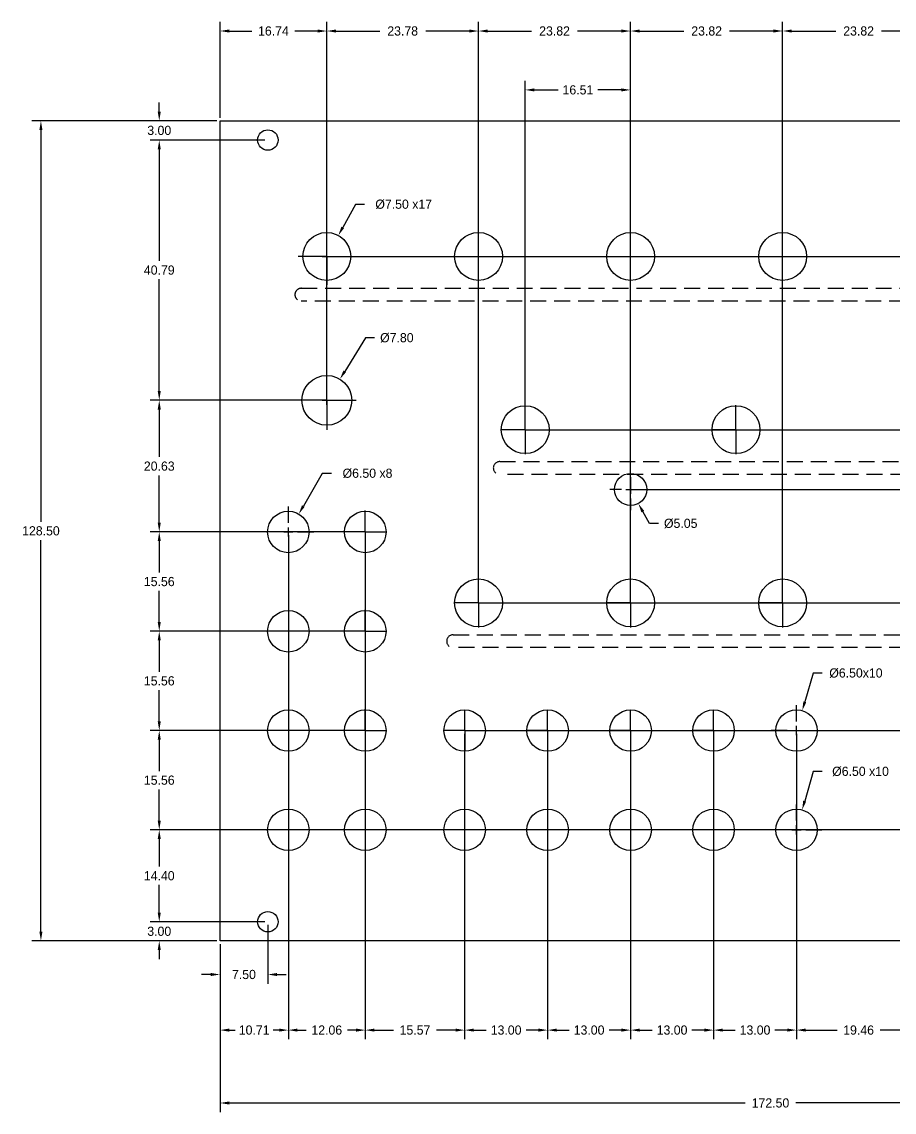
# Model space of a CAD drawing. Header units: millimetres. Extents: x -31 to 185, y -27 to 144.
# Drawn here: x -31.1 to 105.6, y -26.8 to 144 of the extents above; entities that cross this region are included whole.
import ezdxf

# ---------------------------------------------------------------- set-up
doc = ezdxf.new("R2010")
doc.units = ezdxf.units.MM
doc.header["$LTSCALE"] = 10
doc.header["$MEASUREMENT"] = 0
doc.header["$PDSIZE"] = -5
doc.linetypes.add('DASHED', pattern=[0.375, 0.25, -0.125])
for name, color, linetype in [('Dimensions', 1, 'Continuous'), ('Panel', 7, 'Continuous'), ('UsinageArriere', 2, 'DASHED')]:
    doc.layers.add(name, color=color, linetype=linetype)
doc.dimstyles.get("Standard").update_dxf_attribs({"dimscale": 8, "dimtxt": 0.18, "dimasz": 0.18, "dimexe": 0.18, "dimexo": 0.0625, "dimgap": 0.09, "dimtad": 0, "dimtih": 1, "dimtoh": 1, "dimzin": 0, "dimdsep": 46, "dimtxsty": 'Standard', "dimcen": -0.09, "dimadec": 0, "dimazin": 0, "dimtfac": 1, "dimtdec": 4, "dimtofl": 0, "dimtmove": 0, "dimatfit": 3, "dimfxl": 1, "dimtolj": 1, "dimtzin": 0, "dimarcsym": 0})

# ---------------------------------------------------------------- blocks, each defined once
blk = doc.blocks.new('*D275')
at = {"layer": 'Defpoints', "color": 0}
for p in [(7.5, 3), (-9.52, 0), (0, 0)]:
    blk.add_point(p, dxfattribs=at)
at = {"layer": 'Dimensions', "color": 0, "lineweight": -2}
for p, q in [((-9.52, 4.44), (-9.52, 5.88)), ((7, 3), (-10.96, 3)), ((-0.5, 0), (-10.96, 0)), ((-9.52, -1.44), (-9.52, -2.88))]:
    blk.add_line(p, q, dxfattribs=at)
at = {"layer": 'Dimensions', "color": 0}
for points in [[(-9.76, 4.44), (-9.28, 4.44), (-9.52, 3)], [(-9.28, -1.44), (-9.76, -1.44), (-9.52, 0)]]:
    blk.add_solid(points, dxfattribs=at)
at = {"layer": 'Dimensions', "color": 0, "insert": (-9.52, 1.5), "char_height": 1.44, "attachment_point": 5}
blk.add_mtext('\\A1;3.00', dxfattribs=at)
blk = doc.blocks.new('*D276')
at = {"layer": 'Defpoints', "color": 0}
for p in [(161.79, 17.4), (-9.52, 3), (7.5, 3)]:
    blk.add_point(p, dxfattribs=at)
at = {"layer": 'Dimensions', "color": 0, "lineweight": -2}
for p, q in [((161.29, 17.4), (-10.96, 17.4)), ((-9.52, 15.96), (-9.52, 11.64)), ((-9.52, 4.44), (-9.52, 8.76)), ((7, 3), (-10.96, 3))]:
    blk.add_line(p, q, dxfattribs=at)
at = {"layer": 'Dimensions', "color": 0}
for points in [[(-9.28, 15.96), (-9.76, 15.96), (-9.52, 17.4)], [(-9.76, 4.44), (-9.28, 4.44), (-9.52, 3)]]:
    blk.add_solid(points, dxfattribs=at)
at = {"layer": 'Dimensions', "color": 0, "insert": (-9.52, 10.2), "char_height": 1.44, "attachment_point": 5}
blk.add_mtext('\\A1;14.40', dxfattribs=at)
blk = doc.blocks.new('*D277')
at = {"layer": 'Defpoints', "color": 0}
for p in [(22.77, 32.96), (-9.52, 17.4), (148.79, 17.4)]:
    blk.add_point(p, dxfattribs=at)
at = {"layer": 'Dimensions', "color": 0, "lineweight": -2}
for p, q in [((22.27, 32.96), (-10.96, 32.96)), ((-9.52, 31.52), (-9.52, 26.62)), ((-9.52, 18.84), (-9.52, 23.74)), ((148.29, 17.4), (-10.96, 17.4))]:
    blk.add_line(p, q, dxfattribs=at)
at = {"layer": 'Dimensions', "color": 0}
for points in [[(-9.28, 31.52), (-9.76, 31.52), (-9.52, 32.96)], [(-9.76, 18.84), (-9.28, 18.84), (-9.52, 17.4)]]:
    blk.add_solid(points, dxfattribs=at)
at = {"layer": 'Dimensions', "color": 0, "insert": (-9.52, 25.18), "char_height": 1.44, "attachment_point": 5}
blk.add_mtext('\\A1;15.56', dxfattribs=at)
blk = doc.blocks.new('*D278')
at = {"layer": 'Defpoints', "color": 0}
for p in [(22.77, 48.52), (-9.52, 32.96), (22.77, 32.96)]:
    blk.add_point(p, dxfattribs=at)
at = {"layer": 'Dimensions', "color": 0, "lineweight": -2}
for p, q in [((22.27, 48.52), (-10.96, 48.52)), ((-9.52, 47.08), (-9.52, 42.18)), ((-9.52, 34.4), (-9.52, 39.3)), ((22.27, 32.96), (-10.96, 32.96))]:
    blk.add_line(p, q, dxfattribs=at)
at = {"layer": 'Dimensions', "color": 0}
for points in [[(-9.28, 47.08), (-9.76, 47.08), (-9.52, 48.52)], [(-9.76, 34.4), (-9.28, 34.4), (-9.52, 32.96)]]:
    blk.add_solid(points, dxfattribs=at)
at = {"layer": 'Dimensions', "color": 0, "insert": (-9.52, 40.74), "char_height": 1.44, "attachment_point": 5}
blk.add_mtext('\\A1;15.56', dxfattribs=at)
blk = doc.blocks.new('*D279')
at = {"layer": 'Defpoints', "color": 0}
for p in [(22.77, 64.08), (-9.52, 48.52), (22.77, 48.52)]:
    blk.add_point(p, dxfattribs=at)
at = {"layer": 'Dimensions', "color": 0, "lineweight": -2}
for p, q in [((22.27, 64.08), (-10.96, 64.08)), ((-9.52, 62.64), (-9.52, 57.74)), ((-9.52, 49.96), (-9.52, 54.86)), ((22.27, 48.52), (-10.96, 48.52))]:
    blk.add_line(p, q, dxfattribs=at)
at = {"layer": 'Dimensions', "color": 0}
for points in [[(-9.28, 62.64), (-9.76, 62.64), (-9.52, 64.08)], [(-9.76, 49.96), (-9.28, 49.96), (-9.52, 48.52)]]:
    blk.add_solid(points, dxfattribs=at)
at = {"layer": 'Dimensions', "color": 0, "insert": (-9.52, 56.3), "char_height": 1.44, "attachment_point": 5}
blk.add_mtext('\\A1;15.56', dxfattribs=at)
blk = doc.blocks.new('*D280')
at = {"layer": 'Defpoints', "color": 0}
for p in [(16.73, 84.71), (-9.52, 64.08), (22.77, 64.08)]:
    blk.add_point(p, dxfattribs=at)
at = {"layer": 'Dimensions', "color": 0, "lineweight": -2}
for p, q in [((16.23, 84.71), (-10.96, 84.71)), ((-9.52, 83.27), (-9.52, 75.83)), ((-9.52, 65.52), (-9.52, 72.95)), ((22.27, 64.08), (-10.96, 64.08))]:
    blk.add_line(p, q, dxfattribs=at)
at = {"layer": 'Dimensions', "color": 0}
for points in [[(-9.28, 83.27), (-9.76, 83.27), (-9.52, 84.71)], [(-9.76, 65.52), (-9.28, 65.52), (-9.52, 64.08)]]:
    blk.add_solid(points, dxfattribs=at)
at = {"layer": 'Dimensions', "color": 0, "insert": (-9.52, 74.39), "char_height": 1.44, "attachment_point": 5}
blk.add_mtext('\\A1;20.63', dxfattribs=at)
blk = doc.blocks.new('*D281')
at = {"layer": 'Defpoints', "color": 0}
for p in [(-9.52, 125.5), (7.5, 125.5), (16.73, 84.71)]:
    blk.add_point(p, dxfattribs=at)
at = {"layer": 'Dimensions', "color": 0, "lineweight": -2}
for p, q in [((7, 125.5), (-10.96, 125.5)), ((-9.52, 124.06), (-9.52, 106.55)), ((-9.52, 86.15), (-9.52, 103.67)), ((16.23, 84.71), (-10.96, 84.71))]:
    blk.add_line(p, q, dxfattribs=at)
at = {"layer": 'Dimensions', "color": 0}
for points in [[(-9.28, 124.06), (-9.76, 124.06), (-9.52, 125.5)], [(-9.76, 86.15), (-9.28, 86.15), (-9.52, 84.71)]]:
    blk.add_solid(points, dxfattribs=at)
at = {"layer": 'Dimensions', "color": 0, "insert": (-9.52, 105.11), "char_height": 1.44, "attachment_point": 5}
blk.add_mtext('\\A1;40.79', dxfattribs=at)
blk = doc.blocks.new('*D282')
at = {"layer": 'Defpoints', "color": 0}
for p in [(0, 128.5), (-9.52, 125.5), (7.5, 125.5)]:
    blk.add_point(p, dxfattribs=at)
at = {"layer": 'Dimensions', "color": 0, "lineweight": -2}
for p, q in [((-9.52, 129.94), (-9.52, 131.38)), ((-0.5, 128.5), (-10.96, 128.5)), ((7, 125.5), (-10.96, 125.5)), ((-9.52, 124.06), (-9.52, 122.62))]:
    blk.add_line(p, q, dxfattribs=at)
at = {"layer": 'Dimensions', "color": 0}
for points in [[(-9.76, 129.94), (-9.28, 129.94), (-9.52, 128.5)], [(-9.28, 124.06), (-9.76, 124.06), (-9.52, 125.5)]]:
    blk.add_solid(points, dxfattribs=at)
at = {"layer": 'Dimensions', "color": 0, "insert": (-9.52, 127), "char_height": 1.44, "attachment_point": 5}
blk.add_mtext('\\A1;3.00', dxfattribs=at)
blk = doc.blocks.new('*D283')
at = {"layer": 'Defpoints', "color": 0}
for p in [(0, 128.5), (-28.06, 0), (0, 0)]:
    blk.add_point(p, dxfattribs=at)
at = {"layer": 'Dimensions', "color": 0, "lineweight": -2}
for p, q in [((-0.5, 128.5), (-29.5, 128.5)), ((-28.06, 127.06), (-28.06, 65.69)), ((-28.06, 1.44), (-28.06, 62.81)), ((-0.5, 0), (-29.5, 0))]:
    blk.add_line(p, q, dxfattribs=at)
at = {"layer": 'Dimensions', "color": 0}
for points in [[(-27.82, 127.06), (-28.3, 127.06), (-28.06, 128.5)], [(-28.3, 1.44), (-27.82, 1.44), (-28.06, 0)]]:
    blk.add_solid(points, dxfattribs=at)
at = {"layer": 'Dimensions', "color": 0, "insert": (-28.06, 64.25), "char_height": 1.44, "attachment_point": 5}
blk.add_mtext('\\A1;128.50', dxfattribs=at)
blk = doc.blocks.new('*D284')
at = {"layer": 'Defpoints', "color": 0}
for p in [(7.5, 3), (0, 0), (0, -5.27)]:
    blk.add_point(p, dxfattribs=at)
at = {"layer": 'Dimensions', "color": 0, "lineweight": -2}
for p, q in [((7.5, 2.5), (7.5, -6.71)), ((0, -0.5), (0, -6.71)), ((-1.44, -5.27), (-2.88, -5.27)), ((8.94, -5.27), (10.38, -5.27))]:
    blk.add_line(p, q, dxfattribs=at)
at = {"layer": 'Dimensions', "color": 0}
for points in [[(-1.44, -5.51), (-1.44, -5.03), (0, -5.27)], [(8.94, -5.03), (8.94, -5.51), (7.5, -5.27)]]:
    blk.add_solid(points, dxfattribs=at)
at = {"layer": 'Dimensions', "color": 0, "insert": (3.75, -5.27), "char_height": 1.44, "attachment_point": 5}
blk.add_mtext('\\A1;7.50', dxfattribs=at)
blk = doc.blocks.new('*D285')
at = {"layer": 'Defpoints', "color": 0}
for p in [(10.71, 64.08), (0, 0), (0, -13.98)]:
    blk.add_point(p, dxfattribs=at)
at = {"layer": 'Dimensions', "color": 0, "lineweight": -2}
for p, q in [((10.71, 63.58), (10.71, -15.42)), ((0, -0.5), (0, -15.42)), ((1.44, -13.98), (2.35, -13.98)), ((9.27, -13.98), (8.35, -13.98))]:
    blk.add_line(p, q, dxfattribs=at)
at = {"layer": 'Dimensions', "color": 0}
for points in [[(1.44, -13.74), (1.44, -14.22), (0, -13.98)], [(9.27, -14.22), (9.27, -13.74), (10.71, -13.98)]]:
    blk.add_solid(points, dxfattribs=at)
at = {"layer": 'Dimensions', "color": 0, "insert": (5.35, -13.98), "char_height": 1.44, "attachment_point": 5}
blk.add_mtext('\\A1;10.71', dxfattribs=at)
blk = doc.blocks.new('*D286')
at = {"layer": 'Defpoints', "color": 0}
for p in [(22.77, 64.08), (10.71, 17.4), (10.71, -13.98)]:
    blk.add_point(p, dxfattribs=at)
at = {"layer": 'Dimensions', "color": 0, "lineweight": -2}
for p, q in [((22.77, 63.58), (22.77, -15.42)), ((10.71, 16.9), (10.71, -15.42)), ((12.14, -13.98), (13.49, -13.98)), ((21.32, -13.98), (19.98, -13.98))]:
    blk.add_line(p, q, dxfattribs=at)
at = {"layer": 'Dimensions', "color": 0}
for points in [[(12.14, -13.74), (12.14, -14.22), (10.71, -13.98)], [(21.32, -14.22), (21.32, -13.74), (22.77, -13.98)]]:
    blk.add_solid(points, dxfattribs=at)
at = {"layer": 'Dimensions', "color": 0, "insert": (16.73, -13.98), "char_height": 1.44, "attachment_point": 5}
blk.add_mtext('\\A1;12.06', dxfattribs=at)
blk = doc.blocks.new('*D289')
at = {"layer": 'Defpoints', "color": 0}
for p in [(51.33, 32.96), (64.33, 32.96), (64.33, -13.98)]:
    blk.add_point(p, dxfattribs=at)
at = {"layer": 'Dimensions', "color": 0, "lineweight": -2}
for p, q in [((51.33, 32.46), (51.33, -15.42)), ((64.33, 32.46), (64.33, -15.42)), ((52.77, -13.98), (54.72, -13.98)), ((62.9, -13.98), (60.95, -13.98))]:
    blk.add_line(p, q, dxfattribs=at)
at = {"layer": 'Dimensions', "color": 0}
for points in [[(52.77, -13.74), (52.77, -14.22), (51.33, -13.98)], [(62.9, -14.22), (62.9, -13.74), (64.33, -13.98)]]:
    blk.add_solid(points, dxfattribs=at)
at = {"layer": 'Dimensions', "color": 0, "insert": (57.83, -13.98), "char_height": 1.44, "attachment_point": 5}
blk.add_mtext('\\A1;13.00', dxfattribs=at)
blk = doc.blocks.new('*D290')
at = {"layer": 'Defpoints', "color": 0}
for p in [(64.33, 32.96), (77.33, 32.96), (77.33, -13.98)]:
    blk.add_point(p, dxfattribs=at)
at = {"layer": 'Dimensions', "color": 0, "lineweight": -2}
for p, q in [((64.33, 32.46), (64.33, -15.42)), ((77.33, 32.46), (77.33, -15.42)), ((65.77, -13.98), (67.71, -13.98)), ((75.89, -13.98), (73.95, -13.98))]:
    blk.add_line(p, q, dxfattribs=at)
at = {"layer": 'Dimensions', "color": 0}
for points in [[(65.77, -13.74), (65.77, -14.22), (64.33, -13.98)], [(75.89, -14.22), (75.89, -13.74), (77.33, -13.98)]]:
    blk.add_solid(points, dxfattribs=at)
at = {"layer": 'Dimensions', "color": 0, "insert": (70.83, -13.98), "char_height": 1.44, "attachment_point": 5}
blk.add_mtext('\\A1;13.00', dxfattribs=at)
blk = doc.blocks.new('*D291')
at = {"layer": 'Defpoints', "color": 0}
for p in [(77.33, 32.96), (90.33, 32.96), (90.33, -13.98)]:
    blk.add_point(p, dxfattribs=at)
at = {"layer": 'Dimensions', "color": 0, "lineweight": -2}
for p, q in [((77.33, 32.46), (77.33, -15.42)), ((90.33, 32.46), (90.33, -15.42)), ((78.77, -13.98), (80.71, -13.98)), ((88.89, -13.98), (86.95, -13.98))]:
    blk.add_line(p, q, dxfattribs=at)
at = {"layer": 'Dimensions', "color": 0}
for points in [[(78.77, -13.74), (78.77, -14.22), (77.33, -13.98)], [(88.89, -14.22), (88.89, -13.74), (90.33, -13.98)]]:
    blk.add_solid(points, dxfattribs=at)
at = {"layer": 'Dimensions', "color": 0, "insert": (83.83, -13.98), "char_height": 1.44, "attachment_point": 5}
blk.add_mtext('\\A1;13.00', dxfattribs=at)
blk = doc.blocks.new('*D292')
at = {"layer": 'Defpoints', "color": 0}
for p in [(90.33, 32.96), (109.8, 32.96), (90.33, -13.98)]:
    blk.add_point(p, dxfattribs=at)
at = {"layer": 'Dimensions', "color": 0, "lineweight": -2}
for p, q in [((90.33, 32.46), (90.33, -15.42)), ((109.8, 32.46), (109.8, -15.42)), ((91.77, -13.98), (96.7, -13.98)), ((108.36, -13.98), (103.42, -13.98))]:
    blk.add_line(p, q, dxfattribs=at)
at = {"layer": 'Dimensions', "color": 0}
for points in [[(91.77, -13.74), (91.77, -14.22), (90.33, -13.98)], [(108.36, -14.22), (108.36, -13.74), (109.8, -13.98)]]:
    blk.add_solid(points, dxfattribs=at)
at = {"layer": 'Dimensions', "color": 0, "insert": (100.06, -13.98), "char_height": 1.44, "attachment_point": 5}
blk.add_mtext('\\A1;19.46', dxfattribs=at)
blk = doc.blocks.new('*D299')
at = {"layer": 'Defpoints', "color": 0}
for p in [(38.33, 32.96), (182.84, 32.96), (172.5, 0)]:
    blk.add_point(p, dxfattribs=at)
at = {"layer": 'Dimensions', "color": 0, "lineweight": -2}
for p, q in [((38.83, 32.96), (184.28, 32.96)), ((182.84, 31.52), (182.84, 17.92)), ((182.84, 1.44), (182.84, 15.04)), ((173, 0), (184.28, 0))]:
    blk.add_line(p, q, dxfattribs=at)
at = {"layer": 'Dimensions', "color": 0}
for points in [[(183.08, 31.52), (182.6, 31.52), (182.84, 32.96)], [(182.6, 1.44), (183.08, 1.44), (182.84, 0)]]:
    blk.add_solid(points, dxfattribs=at)
at = {"layer": 'Dimensions', "color": 0, "insert": (182.84, 16.48), "char_height": 1.44, "attachment_point": 5}
blk.add_mtext('\\A1;32.96', dxfattribs=at)
blk = doc.blocks.new('*D300')
at = {"layer": 'Defpoints', "color": 0}
for p in [(40.52, 52.96), (161.79, 32.96), (182.84, 32.96)]:
    blk.add_point(p, dxfattribs=at)
at = {"layer": 'Dimensions', "color": 0, "lineweight": -2}
for p, q in [((41.02, 52.96), (184.28, 52.96)), ((182.84, 51.52), (182.84, 44.4)), ((182.84, 34.4), (182.84, 41.52)), ((162.29, 32.96), (184.28, 32.96))]:
    blk.add_line(p, q, dxfattribs=at)
at = {"layer": 'Dimensions', "color": 0}
for points in [[(183.08, 51.52), (182.6, 51.52), (182.84, 52.96)], [(182.6, 34.4), (183.08, 34.4), (182.84, 32.96)]]:
    blk.add_solid(points, dxfattribs=at)
at = {"layer": 'Dimensions', "color": 0, "insert": (182.84, 42.96), "char_height": 1.44, "attachment_point": 5}
blk.add_mtext('\\A1;20.00', dxfattribs=at)
blk = doc.blocks.new('*D303')
at = {"layer": 'Defpoints', "color": 0}
for p in [(16.73, 107.26), (48.66, 80.11), (182.84, 80.11)]:
    blk.add_point(p, dxfattribs=at)
at = {"layer": 'Dimensions', "color": 0, "lineweight": -2}
for p, q in [((17.23, 107.26), (184.28, 107.26)), ((182.84, 105.82), (182.84, 95.12)), ((182.84, 81.55), (182.84, 92.24)), ((49.16, 80.11), (184.28, 80.11))]:
    blk.add_line(p, q, dxfattribs=at)
at = {"layer": 'Dimensions', "color": 0}
for points in [[(183.08, 105.82), (182.6, 105.82), (182.84, 107.26)], [(182.6, 81.55), (183.08, 81.55), (182.84, 80.11)]]:
    blk.add_solid(points, dxfattribs=at)
at = {"layer": 'Dimensions', "color": 0, "insert": (182.84, 93.68), "char_height": 1.44, "attachment_point": 5}
blk.add_mtext('\\A1;27.15', dxfattribs=at)
blk = doc.blocks.new('*D304')
at = {"layer": 'Defpoints', "color": 0}
for p in [(172.5, 128.5), (17.23, 107.26), (182.84, 107.26)]:
    blk.add_point(p, dxfattribs=at)
at = {"layer": 'Dimensions', "color": 0, "lineweight": -2}
for p, q in [((173, 128.5), (184.28, 128.5)), ((182.84, 127.06), (182.84, 119.32)), ((182.84, 108.7), (182.84, 116.44)), ((17.73, 107.26), (184.28, 107.26))]:
    blk.add_line(p, q, dxfattribs=at)
at = {"layer": 'Dimensions', "color": 0}
for points in [[(183.08, 127.06), (182.6, 127.06), (182.84, 128.5)], [(182.6, 108.7), (183.08, 108.7), (182.84, 107.26)]]:
    blk.add_solid(points, dxfattribs=at)
at = {"layer": 'Dimensions', "color": 0, "insert": (182.84, 117.88), "char_height": 1.44, "attachment_point": 5}
blk.add_mtext('\\A1;21.24', dxfattribs=at)
blk = doc.blocks.new('*D307')
at = {"layer": 'Defpoints', "color": 0}
for p in [(40.52, 142.58), (40.52, 107.26), (64.33, 52.96)]:
    blk.add_point(p, dxfattribs=at)
at = {"layer": 'Dimensions', "color": 0, "lineweight": -2}
for p, q in [((40.52, 107.76), (40.52, 144.02)), ((64.33, 53.46), (64.33, 144.02)), ((41.95, 142.58), (48.83, 142.58)), ((62.9, 142.58), (56.02, 142.58))]:
    blk.add_line(p, q, dxfattribs=at)
at = {"layer": 'Dimensions', "color": 0}
for points in [[(41.95, 142.82), (41.95, 142.34), (40.52, 142.58)], [(62.9, 142.34), (62.9, 142.82), (64.33, 142.58)]]:
    blk.add_solid(points, dxfattribs=at)
at = {"layer": 'Dimensions', "color": 0, "insert": (52.42, 142.58), "char_height": 1.44, "attachment_point": 5}
blk.add_mtext('\\A1;23.82', dxfattribs=at)
blk = doc.blocks.new('*D308')
at = {"layer": 'Defpoints', "color": 0}
for p in [(64.33, 142.58), (64.33, 52.96), (88.16, 52.96)]:
    blk.add_point(p, dxfattribs=at)
at = {"layer": 'Dimensions', "color": 0, "lineweight": -2}
for p, q in [((64.33, 53.46), (64.33, 144.02)), ((88.16, 53.46), (88.16, 144.02)), ((65.77, 142.58), (72.65, 142.58)), ((86.72, 142.58), (79.84, 142.58))]:
    blk.add_line(p, q, dxfattribs=at)
at = {"layer": 'Dimensions', "color": 0}
for points in [[(65.77, 142.82), (65.77, 142.34), (64.33, 142.58)], [(86.72, 142.34), (86.72, 142.82), (88.16, 142.58)]]:
    blk.add_solid(points, dxfattribs=at)
at = {"layer": 'Dimensions', "color": 0, "insert": (76.25, 142.58), "char_height": 1.44, "attachment_point": 5}
blk.add_mtext('\\A1;23.82', dxfattribs=at)
blk = doc.blocks.new('*D309')
at = {"layer": 'Defpoints', "color": 0}
for p in [(88.16, 142.58), (88.16, 52.96), (111.97, 52.96)]:
    blk.add_point(p, dxfattribs=at)
at = {"layer": 'Dimensions', "color": 0, "lineweight": -2}
for p, q in [((88.16, 53.46), (88.16, 144.02)), ((111.97, 53.46), (111.97, 144.02)), ((89.59, 142.58), (96.47, 142.58)), ((110.53, 142.58), (103.67, 142.58))]:
    blk.add_line(p, q, dxfattribs=at)
at = {"layer": 'Dimensions', "color": 0}
for points in [[(89.59, 142.82), (89.59, 142.34), (88.16, 142.58)], [(110.53, 142.34), (110.53, 142.82), (111.97, 142.58)]]:
    blk.add_solid(points, dxfattribs=at)
at = {"layer": 'Dimensions', "color": 0, "insert": (100.06, 142.58), "char_height": 1.44, "attachment_point": 5}
blk.add_mtext('\\A1;23.82', dxfattribs=at)
blk = doc.blocks.new('*D314')
at = {"layer": 'Defpoints', "color": 0}
for p in [(0, 142.58), (0, 128.5), (16.73, 84.71)]:
    blk.add_point(p, dxfattribs=at)
at = {"layer": 'Dimensions', "color": 0, "lineweight": -2}
for p, q in [((0, 129), (0, 144.02)), ((16.73, 85.21), (16.73, 144.02)), ((1.44, 142.58), (5.01, 142.58)), ((15.29, 142.58), (11.73, 142.58))]:
    blk.add_line(p, q, dxfattribs=at)
at = {"layer": 'Dimensions', "color": 0}
for points in [[(1.44, 142.82), (1.44, 142.34), (0, 142.58)], [(15.29, 142.34), (15.29, 142.82), (16.73, 142.58)]]:
    blk.add_solid(points, dxfattribs=at)
at = {"layer": 'Dimensions', "color": 0, "insert": (8.37, 142.58), "char_height": 1.44, "attachment_point": 5}
blk.add_mtext('\\A1;16.74', dxfattribs=at)
blk = doc.blocks.new('*D315')
at = {"layer": 'Defpoints', "color": 0}
for p in [(16.73, 142.58), (16.73, 84.71), (40.52, 52.96)]:
    blk.add_point(p, dxfattribs=at)
at = {"layer": 'Dimensions', "color": 0, "lineweight": -2}
for p, q in [((16.73, 85.21), (16.73, 144.02)), ((40.52, 53.46), (40.52, 144.02)), ((18.18, 142.58), (25.02, 142.58)), ((39.08, 142.58), (32.23, 142.58))]:
    blk.add_line(p, q, dxfattribs=at)
at = {"layer": 'Dimensions', "color": 0}
for points in [[(18.18, 142.82), (18.18, 142.34), (16.73, 142.58)], [(39.08, 142.34), (39.08, 142.82), (40.52, 142.58)]]:
    blk.add_solid(points, dxfattribs=at)
at = {"layer": 'Dimensions', "color": 0, "insert": (28.62, 142.58), "char_height": 1.44, "attachment_point": 5}
blk.add_mtext('\\A1;23.78', dxfattribs=at)
blk = doc.blocks.new('*D317')
at = {"layer": 'Defpoints', "color": 0}
for p in [(64.33, 133.35), (47.82, 80.11), (64.33, 52.96)]:
    blk.add_point(p, dxfattribs=at)
at = {"layer": 'Dimensions', "color": 0, "lineweight": -2}
for p, q in [((47.82, 80.61), (47.82, 134.79)), ((49.26, 133.35), (52.96, 133.35)), ((62.9, 133.35), (59.2, 133.35)), ((64.33, 53.46), (64.33, 134.79))]:
    blk.add_line(p, q, dxfattribs=at)
at = {"layer": 'Dimensions', "color": 0}
for points in [[(49.26, 133.59), (49.26, 133.11), (47.82, 133.35)], [(62.9, 133.11), (62.9, 133.59), (64.33, 133.35)]]:
    blk.add_solid(points, dxfattribs=at)
at = {"layer": 'Dimensions', "color": 0, "insert": (56.08, 133.35), "char_height": 1.44, "attachment_point": 5}
blk.add_mtext('\\A1;16.51', dxfattribs=at)
blk = doc.blocks.new('*D321')
at = {"layer": 'Defpoints', "color": 0}
for p in [(18.79, 88.03), (14.68, 81.39)]:
    blk.add_point(p, dxfattribs=at)
at = {"layer": 'Dimensions', "color": 0, "lineweight": -2}
for p, q in [((22.79, 94.5), (19.54, 89.25)), ((24.23, 94.5), (22.79, 94.5))]:
    blk.add_line(p, q, dxfattribs=at)
at = {"layer": 'Dimensions', "color": 0}
for p, q in [((16.73, 86.15), (16.73, 89.33)), ((15.29, 84.71), (12.12, 84.71)), ((16.02, 84.71), (17.45, 84.71)), ((16.73, 83.99), (16.73, 85.43)), ((18.18, 84.71), (21.36, 84.71)), ((16.73, 83.27), (16.73, 80.09))]:
    blk.add_line(p, q, dxfattribs=at)
blk.add_solid([(19.34, 89.38), (19.75, 89.13), (18.79, 88.03)], dxfattribs=at)
at = {"layer": 'Dimensions', "color": 0, "insert": (27.71, 94.5), "char_height": 1.44, "attachment_point": 5}
blk.add_mtext('\\A1;%%c7.80', dxfattribs=at)
blk = doc.blocks.new('*D322')
at = {"layer": 'Defpoints', "color": 0}
for p in [(18.54, 110.55), (14.93, 103.97)]:
    blk.add_point(p, dxfattribs=at)
at = {"layer": 'Dimensions', "color": 0, "lineweight": -2}
for p, q in [((21.22, 115.42), (19.23, 111.81)), ((22.66, 115.42), (21.22, 115.42))]:
    blk.add_line(p, q, dxfattribs=at)
at = {"layer": 'Dimensions', "color": 0}
for p, q in [((16.73, 108.7), (16.73, 111.73)), ((16.73, 106.54), (16.73, 107.98)), ((15.29, 107.26), (12.27, 107.26)), ((16.02, 107.26), (17.45, 107.26)), ((18.18, 107.26), (21.21, 107.26)), ((16.73, 105.82), (16.73, 102.79))]:
    blk.add_line(p, q, dxfattribs=at)
blk.add_solid([(19.02, 111.92), (19.44, 111.69), (18.54, 110.55)], dxfattribs=at)
at = {"layer": 'Dimensions', "color": 0, "insert": (28.78, 115.42), "char_height": 1.44, "attachment_point": 5}
blk.add_mtext('\\A1;%%c7.50 x17', dxfattribs=at)
blk = doc.blocks.new('*D323')
at = {"layer": 'Defpoints', "color": 0}
for p in [(12.34, 66.89), (9.07, 61.27)]:
    blk.add_point(p, dxfattribs=at)
at = {"layer": 'Dimensions', "color": 0, "lineweight": -2}
for p, q in [((16.03, 73.26), (13.06, 68.14)), ((17.47, 73.26), (16.03, 73.26))]:
    blk.add_line(p, q, dxfattribs=at)
at = {"layer": 'Dimensions', "color": 0}
for p, q in [((10.71, 65.52), (10.71, 68.05)), ((9.27, 64.08), (6.73, 64.08)), ((9.98, 64.08), (11.43, 64.08)), ((10.71, 63.36), (10.71, 64.8)), ((12.14, 64.08), (14.68, 64.08)), ((10.71, 62.64), (10.71, 60.11))]:
    blk.add_line(p, q, dxfattribs=at)
blk.add_solid([(12.85, 68.26), (13.27, 68.02), (12.34, 66.89)], dxfattribs=at)
at = {"layer": 'Dimensions', "color": 0, "insert": (23.11, 73.26), "char_height": 1.44, "attachment_point": 5}
blk.add_mtext('\\A1;%%c6.50 x8', dxfattribs=at)
blk = doc.blocks.new('*D328')
at = {"layer": 'Defpoints', "color": 0}
for p in [(91.23, 36.08), (89.44, 29.84)]:
    blk.add_point(p, dxfattribs=at)
at = {"layer": 'Dimensions', "color": 0, "lineweight": -2}
for p, q in [((92.92, 41.96), (91.63, 37.47)), ((94.36, 41.96), (92.92, 41.96))]:
    blk.add_line(p, q, dxfattribs=at)
at = {"layer": 'Dimensions', "color": 0}
for p, q in [((90.33, 34.4), (90.33, 36.93)), ((88.89, 32.96), (86.36, 32.96)), ((89.61, 32.96), (91.05, 32.96)), ((90.33, 32.24), (90.33, 33.68)), ((91.77, 32.96), (94.3, 32.96)), ((90.33, 31.52), (90.33, 28.99))]:
    blk.add_line(p, q, dxfattribs=at)
blk.add_solid([(91.4, 37.53), (91.86, 37.4), (91.23, 36.08)], dxfattribs=at)
at = {"layer": 'Dimensions', "color": 0, "insert": (99.64, 41.96), "char_height": 1.44, "attachment_point": 5}
blk.add_mtext('\\A1;%%c6.50x10', dxfattribs=at)
blk = doc.blocks.new('*D329')
at = {"layer": 'Defpoints', "color": 0}
for p in [(91.22, 20.53), (89.45, 14.27)]:
    blk.add_point(p, dxfattribs=at)
at = {"layer": 'Dimensions', "color": 0, "lineweight": -2}
for p, q in [((92.92, 26.55), (91.61, 21.91)), ((94.36, 26.55), (92.92, 26.55))]:
    blk.add_line(p, q, dxfattribs=at)
at = {"layer": 'Dimensions', "color": 0}
for p, q in [((90.33, 18.84), (90.33, 21.37)), ((88.89, 17.4), (86.36, 17.4)), ((89.61, 17.4), (91.05, 17.4)), ((90.33, 16.68), (90.33, 18.12)), ((91.77, 17.4), (94.3, 17.4)), ((90.33, 15.96), (90.33, 13.43))]:
    blk.add_line(p, q, dxfattribs=at)
blk.add_solid([(91.38, 21.98), (91.84, 21.85), (91.22, 20.53)], dxfattribs=at)
at = {"layer": 'Dimensions', "color": 0, "insert": (100.36, 26.55), "char_height": 1.44, "attachment_point": 5}
blk.add_mtext('\\A1;%%c6.50 x10', dxfattribs=at)
blk = doc.blocks.new('*D330')
at = {"layer": 'Defpoints', "color": 0}
for p in [(38.33, 32.96), (51.33, 32.96), (38.33, -13.98)]:
    blk.add_point(p, dxfattribs=at)
at = {"layer": 'Dimensions', "color": 0, "lineweight": -2}
for p, q in [((38.33, 32.46), (38.33, -15.42)), ((51.33, 32.46), (51.33, -15.42)), ((39.77, -13.98), (41.72, -13.98)), ((49.9, -13.98), (47.95, -13.98))]:
    blk.add_line(p, q, dxfattribs=at)
at = {"layer": 'Dimensions', "color": 0}
for points in [[(39.77, -13.74), (39.77, -14.22), (38.33, -13.98)], [(49.9, -14.22), (49.9, -13.74), (51.33, -13.98)]]:
    blk.add_solid(points, dxfattribs=at)
at = {"layer": 'Dimensions', "color": 0, "insert": (44.83, -13.98), "char_height": 1.44, "attachment_point": 5}
blk.add_mtext('\\A1;13.00', dxfattribs=at)
blk = doc.blocks.new('*D331')
at = {"layer": 'Defpoints', "color": 0}
for p in [(22.77, 32.96), (38.33, 32.96), (22.77, -13.98)]:
    blk.add_point(p, dxfattribs=at)
at = {"layer": 'Dimensions', "color": 0, "lineweight": -2}
for p, q in [((22.77, 32.46), (22.77, -15.42)), ((38.33, 32.46), (38.33, -15.42)), ((24.2, -13.98), (27.19, -13.98)), ((36.9, -13.98), (33.91, -13.98))]:
    blk.add_line(p, q, dxfattribs=at)
at = {"layer": 'Dimensions', "color": 0}
for points in [[(24.2, -13.74), (24.2, -14.22), (22.77, -13.98)], [(36.9, -14.22), (36.9, -13.74), (38.33, -13.98)]]:
    blk.add_solid(points, dxfattribs=at)
at = {"layer": 'Dimensions', "color": 0, "insert": (30.55, -13.98), "char_height": 1.44, "attachment_point": 5}
blk.add_mtext('\\A1;15.57', dxfattribs=at)
blk = doc.blocks.new('*D332')
at = {"layer": 'Defpoints', "color": 0}
for p in [(64.33, 70.74), (40.52, 52.96), (182.84, 52.96)]:
    blk.add_point(p, dxfattribs=at)
at = {"layer": 'Dimensions', "color": 0, "lineweight": -2}
for p, q in [((64.83, 70.74), (184.28, 70.74)), ((182.84, 69.3), (182.84, 63.29)), ((182.84, 54.4), (182.84, 60.41)), ((41.02, 52.96), (184.28, 52.96))]:
    blk.add_line(p, q, dxfattribs=at)
at = {"layer": 'Dimensions', "color": 0}
for points in [[(183.08, 69.3), (182.6, 69.3), (182.84, 70.74)], [(182.6, 54.4), (183.08, 54.4), (182.84, 52.96)]]:
    blk.add_solid(points, dxfattribs=at)
at = {"layer": 'Dimensions', "color": 0, "insert": (182.84, 61.85), "char_height": 1.44, "attachment_point": 5}
blk.add_mtext('\\A1;17.78', dxfattribs=at)
blk = doc.blocks.new('*D334')
at = {"layer": 'Defpoints', "color": 0}
for p in [(63.12, 72.95), (65.55, 68.53)]:
    blk.add_point(p, dxfattribs=at)
at = {"layer": 'Dimensions', "color": 0}
for p, q in [((64.33, 72.18), (64.33, 73.99)), ((62.89, 70.74), (61.09, 70.74)), ((63.61, 70.74), (65.05, 70.74)), ((64.33, 70.02), (64.33, 71.46)), ((65.77, 70.74), (67.58, 70.74)), ((64.33, 69.3), (64.33, 67.5))]:
    blk.add_line(p, q, dxfattribs=at)
at = {"layer": 'Dimensions', "color": 0, "lineweight": -2}
for p, q in [((67.27, 65.41), (66.25, 67.27)), ((68.71, 65.41), (67.27, 65.41))]:
    blk.add_line(p, q, dxfattribs=at)
at = {"layer": 'Dimensions', "color": 0}
blk.add_solid([(66.46, 67.38), (66.03, 67.15), (65.55, 68.53)], dxfattribs=at)
at = {"layer": 'Dimensions', "color": 0, "insert": (72.19, 65.41), "char_height": 1.44, "attachment_point": 5}
blk.add_mtext('\\A1;%%c5.05', dxfattribs=at)
blk = doc.blocks.new('*D336')
at = {"layer": 'Defpoints', "color": 0}
for p in [(47.82, 80.11), (64.33, 70.74), (182.84, 70.74)]:
    blk.add_point(p, dxfattribs=at)
at = {"layer": 'Dimensions', "color": 0, "lineweight": -2}
for p, q in [((48.32, 80.11), (184.28, 80.11)), ((182.84, 78.67), (182.84, 76.86)), ((182.84, 72.18), (182.84, 73.98)), ((64.83, 70.74), (184.28, 70.74))]:
    blk.add_line(p, q, dxfattribs=at)
at = {"layer": 'Dimensions', "color": 0}
for points in [[(183.08, 78.67), (182.6, 78.67), (182.84, 80.11)], [(182.6, 72.18), (183.08, 72.18), (182.84, 70.74)]]:
    blk.add_solid(points, dxfattribs=at)
at = {"layer": 'Dimensions', "color": 0, "insert": (182.84, 75.42), "char_height": 1.44, "attachment_point": 5}
blk.add_mtext('\\A1;9.37', dxfattribs=at)
blk = doc.blocks.new('*D338')
at = {"layer": 'Defpoints', "color": 0}
for p in [(0, 0), (172.5, -0.5), (172.5, -25.4)]:
    blk.add_point(p, dxfattribs=at)
at = {"layer": 'Dimensions', "color": 0, "lineweight": -2}
for p, q in [((0, -0.5), (0, -26.84)), ((172.5, -1), (172.5, -26.84)), ((1.44, -25.4), (82.29, -25.4)), ((171.06, -25.4), (90.21, -25.4))]:
    blk.add_line(p, q, dxfattribs=at)
at = {"layer": 'Dimensions', "color": 0}
for points in [[(1.44, -25.16), (1.44, -25.64), (0, -25.4)], [(171.06, -25.64), (171.06, -25.16), (172.5, -25.4)]]:
    blk.add_solid(points, dxfattribs=at)
at = {"layer": 'Dimensions', "color": 0, "insert": (86.25, -25.4), "char_height": 1.44, "attachment_point": 5}
blk.add_mtext('\\A1;172.50', dxfattribs=at)

msp = doc.modelspace()

# ---------------------------------------------------------------- linework, layer by layer
at = {"layer": 'Dimensions'}
for p, q in [((16.735, 107.26), (16.735, 111.1)), ((16.735, 107.26), (12.895, 107.26)), ((16.735, 107.26), (20.575, 107.26)), ((16.735, 107.26), (16.735, 103.42)), ((16.735, 84.71), (16.735, 88.7)), ((16.735, 84.71), (12.745, 84.71)), ((16.735, 84.71), (20.725, 84.71)), ((16.735, 84.71), (16.735, 80.72)), ((47.825, 80.11), (47.825, 83.95)), ((47.825, 80.11), (47.825, 83.95)), ((80.845, 80.11), (80.845, 83.95)), ((47.825, 80.11), (43.985, 80.11)), ((47.825, 80.11), (43.985, 80.11)), ((47.825, 80.11), (51.665, 80.11)), ((47.825, 80.11), (47.825, 76.27)), ((47.825, 80.11), (51.665, 80.11)), ((47.825, 80.11), (47.825, 76.27)), ((80.845, 80.11), (77.005, 80.11)), ((80.845, 80.11), (84.685, 80.11)), ((80.845, 80.11), (80.845, 76.27)), ((64.335, 72.65), (64.335, 75.26)), ((64.335, 72.65), (64.335, 70.04)), ((22.765, 64.08), (22.765, 67.42)), ((22.765, 64.08), (19.425, 64.08)), ((22.765, 64.08), (26.105, 64.08)), ((22.765, 64.08), (22.765, 60.74)), ((40.515, 52.96), (40.515, 56.8)), ((64.335, 52.96), (64.335, 56.8)), ((88.155, 52.96), (88.155, 56.8)), ((22.765, 48.52), (22.765, 51.86)), ((40.515, 52.96), (36.675, 52.96)), ((40.515, 52.96), (44.355, 52.96)), ((40.515, 52.96), (40.515, 49.12)), ((64.335, 52.96), (60.495, 52.96)), ((64.335, 52.96), (68.175, 52.96)), ((64.335, 52.96), (64.335, 49.12)), ((88.155, 52.96), (84.315, 52.96)), ((88.155, 52.96), (91.995, 52.96)), ((88.155, 52.96), (88.155, 49.12)), ((22.765, 48.52), (19.425, 48.52)), ((22.765, 48.52), (26.105, 48.52)), ((22.765, 48.52), (22.765, 45.18)), ((22.765, 32.96), (22.765, 36.3)), ((38.335, 32.96), (38.335, 36.15)), ((51.335, 32.96), (51.335, 36.15)), ((64.335, 32.96), (64.335, 36.15)), ((77.335, 32.96), (77.335, 36.15)), ((22.765, 32.96), (19.425, 32.96)), ((22.765, 32.96), (26.105, 32.96)), ((22.765, 32.96), (22.765, 29.62)), ((38.335, 32.96), (35.145, 32.96)), ((38.335, 32.96), (41.525, 32.96)), ((38.335, 32.96), (38.335, 29.77)), ((51.335, 32.96), (48.145, 32.96)), ((51.335, 32.96), (54.525, 32.96)), ((51.335, 32.96), (51.335, 29.77)), ((64.335, 32.96), (61.145, 32.96)), ((64.335, 32.96), (67.525, 32.96)), ((64.335, 32.96), (64.335, 29.77)), ((77.335, 32.96), (74.145, 32.96)), ((77.335, 32.96), (80.525, 32.96)), ((77.335, 32.96), (77.335, 29.77))]:
    msp.add_line(p, q, dxfattribs=at)
at = {"layer": 'Panel'}
msp.add_lwpolyline([(0, 0), (0, 128.5), (172.5, 128.5), (172.5, 0)], close=True, dxfattribs=at)
for centre, radius in [((7.5, 125.5), 1.6), ((16.735, 107.26), 3.75), ((40.515, 107.26), 3.75), ((64.335, 107.26), 3.75), ((88.155, 107.26), 3.75), ((16.735, 84.71), 3.9), ((47.825, 80.11), 3.75), ((80.845, 80.11), 3.75), ((64.335, 70.74), 2.525), ((10.705, 64.08), 3.25), ((22.765, 64.08), 3.25), ((40.515, 52.96), 3.75), ((64.335, 52.96), 3.75), ((88.155, 52.96), 3.75), ((10.705, 48.52), 3.25), ((22.765, 48.52), 3.25), ((10.705, 32.96), 3.25), ((22.765, 32.96), 3.25), ((38.335, 32.96), 3.25), ((51.335, 32.96), 3.25), ((64.335, 32.96), 3.25), ((77.335, 32.96), 3.25), ((90.335, 32.96), 3.25), ((10.705, 17.4), 3.25), ((22.765, 17.4), 3.25), ((38.335, 17.4), 3.25), ((51.335, 17.4), 3.25), ((64.335, 17.4), 3.25), ((77.335, 17.4), 3.25), ((90.335, 17.4), 3.25), ((7.5, 3), 1.6)]:
    msp.add_circle(centre, radius, dxfattribs=at)
at = {"layer": 'UsinageArriere'}
for points in [[(12.735, 102.26), (163.615, 102.26)], [(163.615, 100.261), (12.735, 100.261)], [(43.825, 75.11), (156.305, 75.11)], [(156.305, 73.11), (43.825, 73.11)], [(36.515, 47.96), (163.62, 47.96)], [(163.62, 45.96), (36.515, 45.96)]]:
    msp.add_lwpolyline(points, dxfattribs=at)
for centre, start, end in [((12.735, 101.26), 89.27344, 270.72656), ((43.825, 74.11), 90, 270), ((36.515, 46.96), 90, 270)]:
    msp.add_arc(centre, 1, start, end, dxfattribs=at)

# ---------------------------------------------------------------- dimensions: what is measured, and where the dimension line sits
at = {"layer": 'Dimensions'}
for base, p1, p2, picture, middle in [((0, 142.583814374), (16.735, 84.71), (0, 128.5), '*D314', (8.3675, 142.583814374)), ((16.735, 142.584), (40.515, 52.96), (16.735, 84.71), '*D315', (28.625, 142.584)), ((40.515, 142.584), (64.335, 52.96), (40.515, 107.26), '*D307', (52.425, 142.584)), ((64.335, 142.584), (88.155, 52.96), (64.335, 52.96), '*D308', (76.245, 142.584)), ((88.155, 142.584), (111.975, 52.96), (88.155, 52.96), '*D309', (100.065, 142.584)), ((64.335, 133.35), (47.825, 80.11), (64.335, 52.96), '*D317', (56.08, 133.35)), ((0, -13.984783003), (10.705, 64.08), (0, 0), '*D285', (5.3525, -13.984783003)), ((10.705, -13.985), (22.765, 64.08), (10.705, 17.4), '*D286', (16.735, -13.985)), ((22.765, -13.985), (38.335, 32.96), (22.765, 32.96), '*D331', (30.55, -13.985)), ((38.335, -13.985), (51.335, 32.96), (38.335, 32.96), '*D330', (44.835, -13.985)), ((64.335, -13.985), (51.335, 32.96), (64.335, 32.96), '*D289', (57.835, -13.985)), ((77.335, -13.985), (64.335, 32.96), (77.335, 32.96), '*D290', (70.835, -13.985)), ((90.335, -13.985), (77.335, 32.96), (90.335, 32.96), '*D291', (83.835, -13.985)), ((90.335, -13.985), (109.795, 32.96), (90.335, 32.96), '*D292', (100.065, -13.985)), ((0, -5.27), (7.5, 3), (0, 0), '*D284', (3.75, -5.27)), ((172.5, -25.403), (0, 0), (172.5, -0.5), '*D338', (86.25, -25.403))]:
    dim = msp.add_linear_dim(base=base, p1=p1, p2=p2, dimstyle='Standard', dxfattribs=at)
    dim.commit()
    dim.dimension.update_dxf_attribs({"geometry": picture, "text_midpoint": middle})
for base, p1, p2, picture, middle in [((-9.517, 125.5), (0, 128.5), (7.5, 125.5), '*D282', (-9.517, 127)), ((-28.056, 0), (0, 128.5), (0, 0), '*D283', (-28.056, 64.25)), ((182.841, 107.26), (172.5, 128.5), (17.235, 107.26), '*D304', (182.841, 117.88)), ((-9.517, 125.5), (16.735, 84.71), (7.5, 125.5), '*D281', (-9.517, 105.105)), ((182.841, 80.11), (16.735, 107.26), (48.665, 80.11), '*D303', (182.841, 93.685)), ((-9.517, 64.08), (16.735, 84.71), (22.765, 64.08), '*D280', (-9.517, 74.395)), ((182.841, 70.74), (47.825, 80.11), (64.335, 70.74), '*D336', (182.841, 75.425)), ((182.841, 52.96), (64.335, 70.74), (40.515, 52.96), '*D332', (182.841, 61.85)), ((-9.517, 48.52), (22.765, 64.08), (22.765, 48.52), '*D279', (-9.517, 56.3)), ((182.841, 32.96), (40.515, 52.96), (161.795, 32.96), '*D300', (182.841, 42.96)), ((-9.517, 32.96), (22.765, 48.52), (22.765, 32.96), '*D278', (-9.517, 40.74)), ((-9.517, 17.4), (22.765, 32.96), (148.795, 17.4), '*D277', (-9.517, 25.18)), ((182.841, 32.96), (172.5, 0), (38.335, 32.96), '*D299', (182.841, 16.48)), ((-9.517, 3), (161.795, 17.4), (7.5, 3), '*D276', (-9.517, 10.2)), ((-9.517, 0), (7.5, 3), (0, 0), '*D275', (-9.517, 1.5))]:
    dim = msp.add_linear_dim(base=base, p1=p1, p2=p2, angle=90, dimstyle='Standard', dxfattribs=at)
    dim.commit()
    dim.dimension.update_dxf_attribs({"geometry": picture, "text_midpoint": middle})
for p1, p2, override, picture, middle in [((14.929, 103.973), (18.541, 110.547), {"dimpost": ' x17'}, '*D322', (28.777, 115.419)), ((9.075, 61.268), (12.335, 66.892), {"dimpost": ' x8'}, '*D323', (23.107, 73.259)), ((89.439, 29.836), (91.231, 36.084), {"dimpost": 'x10'}, '*D328', (99.636, 41.964)), ((89.453, 14.272), (91.217, 20.528), {"dimpost": ' x10'}, '*D329', (100.356, 26.55))]:
    dim = msp.add_diameter_dim_2p(p1=p1, p2=p2, dimstyle='Standard', override=override, dxfattribs=at)
    dim.commit()
    dim.dimension.update_dxf_attribs({"geometry": picture, "text_midpoint": middle, "dimtype": 163})
for p1, p2, picture, middle in [((14.683, 81.393), (18.787, 88.027), '*D321', (27.71, 94.499)), ((63.119, 72.953), (65.551, 68.527), '*D334', (72.186, 65.409))]:
    dim = msp.add_diameter_dim_2p(p1=p1, p2=p2, dimstyle='Standard', dxfattribs=at)
    dim.commit()
    dim.dimension.update_dxf_attribs({"geometry": picture, "text_midpoint": middle, "dimtype": 163})

doc.saveas('drawing.dxf')
